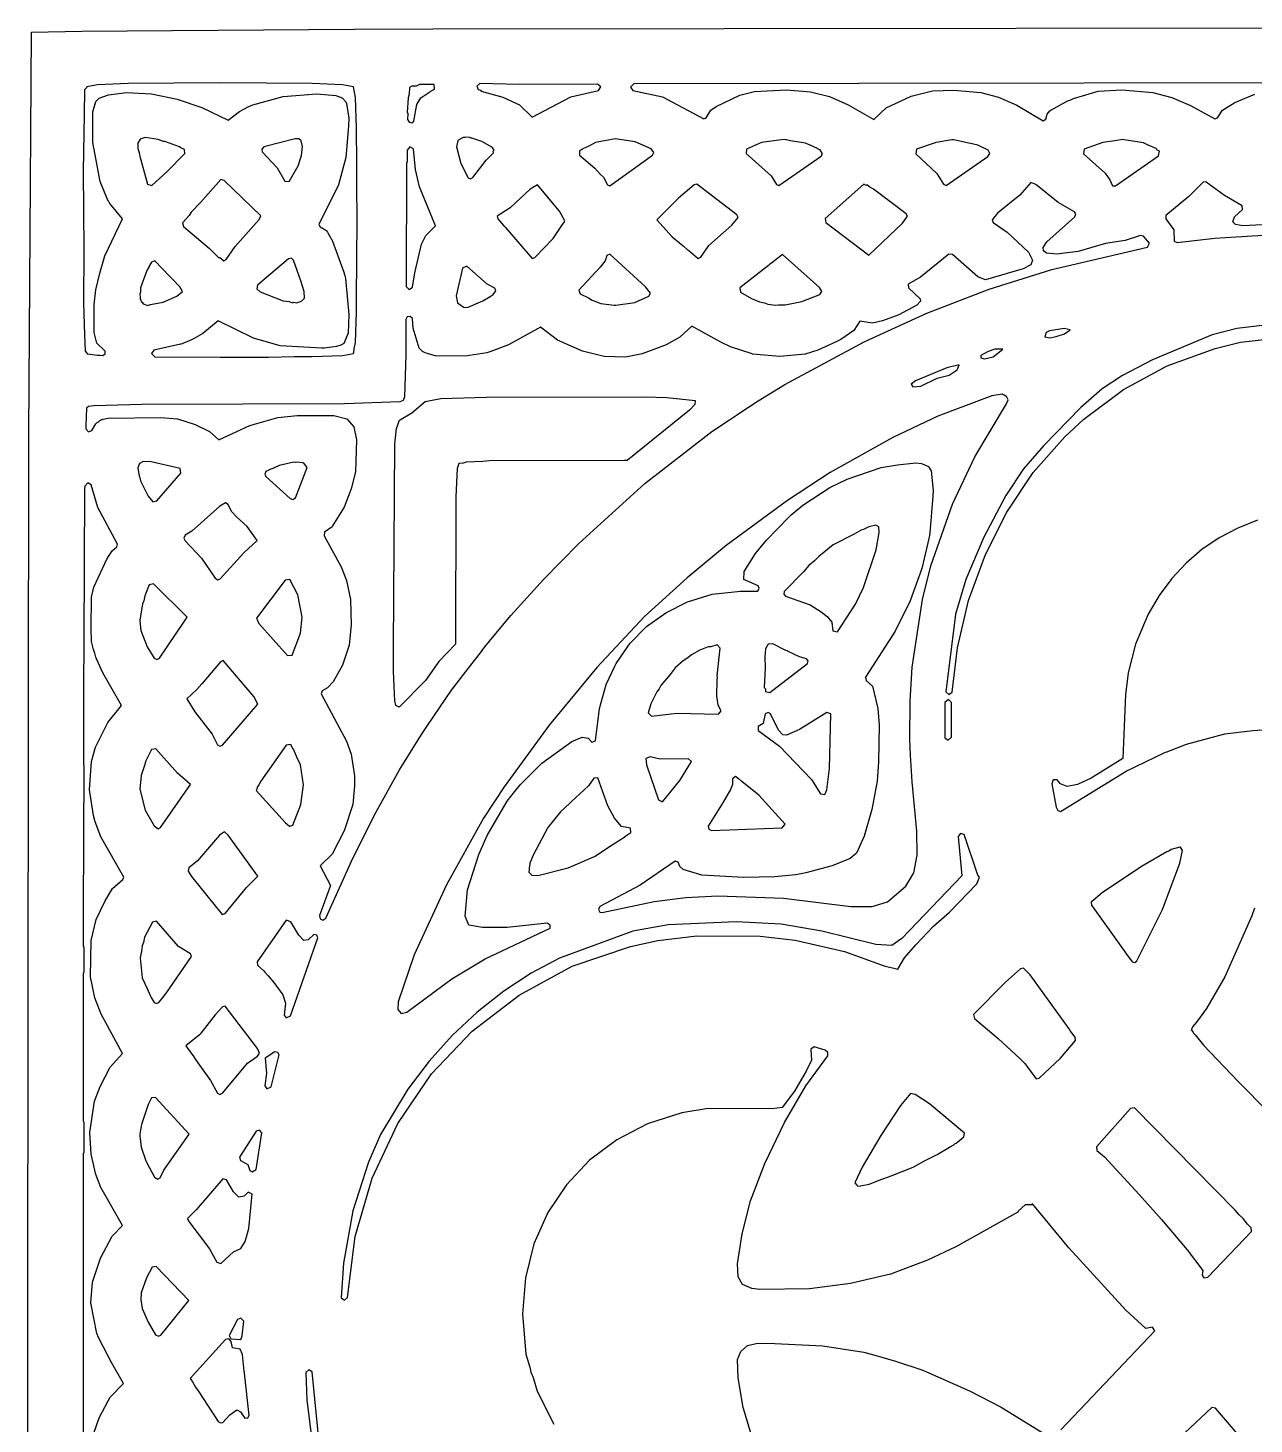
# Model space of a CAD drawing. Header units: millimetres. Extents: x 0 to 300, y 0 to 300.
# Drawn here: x 0.3 to 143.6, y 136.5 to 299.6 of the extents above; entities that cross this region are included whole.
import ezdxf

# ---------------------------------------------------------------- set-up
doc = ezdxf.new("R2010")
doc.units = ezdxf.units.MM
doc.layers.add('CUT', color=7, linetype='CONTINUOUS')

msp = doc.modelspace()

# ---------------------------------------------------------------- linework, layer by layer
at = {"layer": 'CUT'}
for points in [[(0.3902, 47.3575), (0.3001, 149.7596), (0.3902, 252.191), (0.7218, 299.1278), (6.5879, 299.2363), (38.4297, 299.4572), (47.5977, 299.4898), (149.7613, 299.6096), (149.9697, 299.6098), (252.3413, 299.5198), (286.1345, 299.3998), (287.974, 299.3658), (293.2528, 299.2493), (294.2211, 299.228), (295.1252, 299.208), (299.2487, 299.117), (299.4898, 286.0445), (299.6098, 252.1922), (299.6999, 149.7), (299.5798, 47.2386)], [(149.9997, 293.188), (71.0972, 293.0644), (70.7097, 292.6706), (70.9923, 292.3005), (74.4358, 291.5735), (79.2651, 288.9985), (79.5532, 289.1017), (80.0869, 289.986), (80.7171, 290.4281), (83.4624, 291.7377), (85.1918, 292.1666), (88.9496, 292.3578), (91.7365, 292.136), (93.9618, 291.5896), (96.1557, 290.6173), (99.1455, 288.9271), (100.59, 290.2808), (103.5171, 291.6392), (105.9853, 292.2563), (108.4897, 292.3469), (111.6365, 292.0757), (113.7177, 291.5272), (115.843, 290.5876), (118.9354, 288.7595), (119.2152, 288.9355), (119.3849, 289.5378), (119.7151, 289.9292), (119.8359, 290.0176), (121.5527, 290.9694), (121.8178, 291.079), (122.0247, 291.1646), (122.1706, 291.2249), (122.4674, 291.3476), (125.3638, 292.2195), (128.1322, 292.3767), (131.739, 292.0765), (133.9379, 291.4695), (136.1291, 290.5284), (138.9946, 288.9804), (139.2991, 289.1148), (139.8568, 289.9993), (141.3009, 290.8881), (143.6516, 291.8828)], [(149.8173, 276.8612), (142.263, 276.5013), (141.397, 276.6376), (141.0868, 276.9607), (141.2829, 277.5314), (142.2044, 278.3733), (142.1608, 278.8309), (140.1126, 280.0099), (137.9754, 281.5942), (137.6462, 281.6428), (135.9491, 279.9206), (133.2398, 277.6988), (133.2536, 277.3027), (134.2023, 275.9962), (134.2474, 274.6794), (134.5729, 274.5194), (138.9913, 275.0586), (144.6241, 275.3901)], [(147.7716, 265.2154), (141.5357, 264.4731), (138.6703, 263.7584), (131.6907, 260.8242), (128.2035, 258.9764), (125.8064, 257.4174), (123.3406, 255.2474), (118.9752, 250.7922), (116.6353, 248.0918), (114.5515, 244.963), (111.988, 240.1041), (109.8941, 235.1705), (108.6667, 231.0899), (107.5443, 222.0296), (107.9066, 221.7302), (108.2932, 221.9973), (108.9216, 227.1585), (110.207, 232.7185), (112.1821, 238.0688), (114.6627, 243.03), (117.766, 247.6458), (121.4452, 251.8128), (123.6738, 253.8898), (128.3255, 257.3711), (133.4249, 260.1195), (139.0031, 262.1506), (141.9633, 262.8739), (145.4145, 263.2939)], [(7.9851, 135.3842), (8.6059, 137.1895), (9.6687, 139.179), (9.916, 139.5951), (11.4838, 141.2177), (10.0933, 143.5691), (8.5987, 146.484), (8.3333, 147.0589), (7.6535, 150.6483), (7.8415, 153.0308), (8.7768, 155.8658), (10.1441, 158.4218), (11.363, 159.6757), (8.8372, 164.1207), (8.2289, 165.6172), (7.6834, 167.9943), (7.5342, 170.5224), (8.0893, 174.2109), (8.7274, 175.9079), (9.9241, 178.1521), (11.3503, 179.7621), (8.8498, 184.3521), (8.116, 186.2596), (7.6232, 188.7341), (7.6836, 192.962), (8.261, 195.4059), (9.324, 197.5991), (10.1975, 199.0601), (11.3877, 200.0841), (11.4941, 200.3627), (8.8037, 205.0966), (8.1589, 206.8406), (7.9646, 207.5641), (7.5033, 210.5847), (7.743, 213.9051), (8.1793, 215.5668), (9.6428, 218.4594), (11.2315, 220.4366), (9.0642, 224.2607), (8.3127, 225.882), (8.2522, 226.0738), (8.1066, 226.5349), (8.0413, 226.7418), (7.9619, 226.9933), (7.7474, 227.928), (7.6834, 229.461), (7.7429, 233.0729), (7.9935, 234.2489), (9.5005, 237.5382), (10.1477, 238.5003), (10.6988, 238.9598), (10.775, 239.2766), (8.4614, 243.5622), (7.6738, 246.2309), (7.3122, 246.4569), (6.9308, 246.0695), (6.9291, 245.7179), (6.9291, 245.7177), (6.84, 228.0243), (6.84, 228.0235), (6.812, 222.4478), (6.8127, 218.62), (6.7979, 213.516), (6.8137, 213.4982), (6.8146, 209.023), (6.788, 208.9961), (6.7601, 192.2856), (6.8178, 192.2224), (6.8184, 189.2274), (6.7527, 189.1626), (6.7407, 171.8501), (6.8218, 171.7617), (6.8225, 168.1477), (6.7358, 168.0623), (6.7371, 133.1572)], [(143.9778, 242.0775), (141.6664, 241.1567), (139.4947, 240.0233), (137.4751, 238.6536), (135.6367, 237.0501), (133.9403, 235.2604), (132.457, 233.269), (131.1801, 231.0961), (129.6961, 227.5884), (128.8415, 224.2306), (128.5421, 221.7265), (128.2437, 214.2436), (124.5428, 211.9483), (122.9483, 211.2005), (121.7333, 210.9622), (120.9505, 211.2619), (120.539, 211.7431), (120.0753, 211.7409), (119.9287, 211.2589), (120.4375, 208.5621), (120.6166, 208.17), (120.9288, 208.0482), (128.6305, 212.7642), (133.1536, 214.925), (133.3484, 215.0035), (133.4224, 215.0333), (133.5548, 215.0866), (133.8753, 215.2158), (135.6886, 215.8987), (140.1605, 217.1052), (143.4256, 217.5265), (145.147, 217.6127)], [(143.6244, 196.737), (143.3205, 195.837), (140.1674, 188.7199), (137.9971, 185.0097), (136.8569, 183.4357), (136.368, 182.8833), (136.2976, 182.6636), (136.2152, 182.5499), (136.4374, 182.271), (136.5047, 182.1588), (136.6812, 181.9648), (137.6666, 180.7275), (141.6882, 176.4955), (148.8536, 169.2401)], [(120.9972, 135.7866), (131.9779, 147.3687), (131.7081, 147.7741), (130.9276, 147.6481), (128.598, 149.767), (121.9027, 157.0629), (117.6869, 162.181), (117.4717, 162.0608), (117.4069, 162.0949), (116.8066, 162.0649), (115.9963, 161.3446), (115.9574, 161.215), (108.7051, 157.1644), (105.4171, 155.5965), (101.0713, 153.9982), (96.4237, 152.883), (91.6039, 152.2814), (85.8009, 152.1911), (84.8966, 152.3222), (83.7773, 152.7824), (83.2903, 153.6706), (83.2259, 155.1945), (83.7365, 158.6781), (84.7312, 162.5393), (86.4199, 166.915), (88.7158, 171.7171), (91.1864, 175.9934), (93.7571, 179.5033), (93.7591, 179.8857), (93.4698, 180.1718), (92.1701, 180.5324), (91.7628, 180.2597), (91.8353, 178.9987), (91.2466, 177.703), (89.8774, 175.3596), (88.4447, 173.4604), (87.2687, 173.2898), (79.7933, 173.3504), (76.7143, 172.84), (72.68, 171.5489), (69.11, 169.6888), (65.9274, 167.309), (63.2205, 164.424), (61.038, 161.182), (59.4261, 157.5256), (58.4318, 153.5369), (58.0763, 149.3439), (58.492, 144.6379), (58.9464, 143.1219), (59.0507, 142.5407), (59.3157, 141.8897), (59.7853, 140.3227), (60.6065, 138.7189), (60.6232, 138.6777), (60.6641, 138.6062), (61.7633, 136.4593)], [(85.0928, 134.3941), (83.8859, 138.4141), (83.2843, 141.8786), (83.2233, 143.9985), (83.5888, 144.9534), (84.3581, 145.6567), (85.3895, 145.8891), (86.7621, 145.918), (93.1837, 145.6162), (97.9626, 144.865), (99.8069, 144.355), (101.6811, 143.8182), (104.8521, 142.7604), (104.9558, 142.7183), (110.3289, 140.343), (114.0055, 138.4438), (120.0107, 134.746)]]:
    msp.add_lwpolyline(points, dxfattribs=at)
for points in [[(7.8948, 289.8197), (8.2161, 291.0006), (8.6129, 291.3964), (9.6999, 291.8056), (11.8096, 292.0465), (14.7461, 291.8929), (17.7499, 291.2921), (20.6261, 290.2949), (23.708, 288.843), (25.0197, 289.8311), (26.0292, 290.3693), (26.5917, 290.6042), (30.115, 291.5914), (34.0443, 291.8965), (36.2739, 291.716), (37.0229, 291.4379), (37.4318, 290.9535), (37.5419, 290.7604), (37.7786, 289.0509), (37.7612, 288.187), (37.4487, 284.4653), (36.6013, 281.291), (34.2732, 276.6465), (34.4289, 276.3478), (35.1003, 275.9877), (35.1425, 275.932), (35.1714, 275.8938), (35.2931, 275.733), (35.3501, 275.6577), (35.6693, 275.1023), (35.7299, 274.9789), (35.749, 274.9402), (35.7571, 274.9236), (35.8685, 274.697), (37.2049, 271.0872), (37.2419, 270.9567), (37.2646, 270.877), (37.3201, 270.6811), (37.4161, 270.3429), (37.8142, 266.1344), (37.722, 263.9558), (37.227, 262.7435), (36.8419, 262.5252), (36.3598, 262.3669), (34.9421, 262.1959), (34.6591, 262.1973), (29.776, 262.463), (26.6542, 263.3745), (22.5352, 265.3978), (20.7291, 263.8902), (19.6624, 263.2673), (19.4058, 263.1623), (18.396, 262.7492), (18.1949, 262.6669), (18.133, 262.6416), (15.0144, 261.9481), (14.7413, 261.5766), (15.1261, 261.187), (22.7508, 261.1344), (24.6379, 261.1502), (28.4157, 261.1344), (31.4253, 261.2071), (33.4925, 261.2245), (37.0618, 261.3435), (38.3317, 261.5782), (38.3407, 261.6268), (38.3789, 261.6353), (38.4267, 262.0918), (38.5665, 262.8482), (38.6855, 266.4175), (38.6897, 266.9255), (38.6954, 266.9314), (38.6988, 268.0043), (38.7756, 277.1591), (38.741, 281.2844), (38.7456, 282.7385), (38.7203, 283.7555), (38.6855, 287.9049), (38.5665, 291.4742), (38.3317, 292.7441), (37.0618, 292.9789), (33.4925, 293.0979), (22.7508, 293.188), (12.005, 293.0979), (8.4358, 292.9789), (7.1658, 292.7441), (7.1393, 292.6005), (6.9007, 292.3619), (6.8906, 289.5355), (6.7519, 282.8904), (6.8342, 273.6858), (6.812, 267.4414), (6.9229, 263.7616), (6.9311, 262.8482), (6.9535, 262.747), (6.9808, 261.8404), (7.215, 261.5669), (7.2229, 261.5311), (7.519, 261.5003), (8.3825, 261.3733), (8.6875, 261.3789), (9.0688, 261.3392), (9.3056, 261.5212), (9.332, 261.8539), (8.3428, 262.7692), (8.0465, 264.0078), (8.0431, 267.2848), (8.2401, 269.0024), (8.6911, 270.9359), (9.2875, 272.9742), (11.3449, 277.2978), (9.8849, 279.0792), (9.7806, 279.2598), (9.7681, 279.2815), (9.68, 279.4341), (9.6039, 279.5658), (8.7378, 281.6799), (7.8953, 286.2239)], [(45.7499, 290.6736), (46.1987, 291.4495), (47.2637, 292.1378), (47.2829, 292.1888), (47.7956, 292.4569), (47.783, 293.013), (46.0674, 292.9835), (45.6446, 292.8128), (45.1525, 292.8046), (44.8745, 292.6355), (44.8295, 291.8576), (44.7188, 291.441), (44.6243, 289.7077), (44.6992, 289.6048), (44.6589, 288.9077), (44.8294, 288.5793), (45.1612, 288.5286), (45.3929, 288.7199)], [(57.7141, 292.9922), (53.0856, 293.1228), (52.7364, 292.8201), (52.9223, 292.3969), (53.1895, 292.3239), (53.2497, 292.2244), (55.7838, 291.5201), (57.7476, 290.6138), (59.2103, 289.1682), (63.7166, 291.5471), (66.9851, 292.2916), (67.2239, 292.7276), (66.8395, 293.043)], [(13.392, 284.6194), (14.2586, 281.344), (14.7969, 281.2023), (16.5355, 282.7995), (18.6286, 284.9244), (18.5954, 285.4216), (18.1764, 285.58), (17.9973, 285.7067), (16.2802, 286.3196), (16.1574, 286.3432), (15.5124, 286.5871), (13.9867, 286.7913), (13.4093, 286.5999), (13.1474, 286.1606), (13.1488, 285.5385), (13.2807, 285.0398), (13.3229, 284.7923)], [(30.309, 281.709), (30.8213, 281.6555), (31.8774, 283.4906), (32.2609, 284.6882), (32.3808, 285.7386), (32.2216, 286.4103), (31.9687, 286.632), (31.5253, 286.6678), (27.8645, 285.7201), (27.6257, 285.4502), (27.6872, 285.1293), (29.4074, 283.2784)], [(44.5972, 285.3434), (44.5944, 283.9306), (44.5325, 283.8705), (44.4861, 269.3979), (44.8408, 269.0465), (45.2378, 269.2962), (45.5034, 270.9968), (46.2946, 274.3595), (46.8057, 275.3716), (47.9088, 276.4674), (46.045, 281.041), (45.59, 283.0771), (45.3567, 285.4649), (44.9065, 285.7245)], [(51.3112, 286.7866), (51.1414, 286.7969), (50.5278, 286.4611), (50.3691, 285.7265), (50.8769, 283.7751), (51.725, 282.1086), (51.9931, 281.9896), (52.2947, 282.1181), (53.8609, 284.1392), (54.6878, 285.0226), (54.6758, 285.1909), (54.765, 285.306), (54.6552, 285.4805), (54.6525, 285.5178), (54.6229, 285.5317), (54.5687, 285.6179), (53.3456, 286.3416), (52.1677, 286.7347), (52.0488, 286.7419), (51.9255, 286.7999), (51.396, 286.8271)], [(65.1115, 285.4234), (64.7601, 285.237), (64.7533, 284.7358), (66.5403, 283.2118), (67.1437, 282.5227), (67.5265, 282.1978), (67.5449, 282.178), (68.0119, 281.2816), (68.2767, 281.1514), (73.2812, 284.7531), (73.4244, 285.0469), (73.1191, 285.4737), (71.2639, 286.2878), (68.9028, 286.6443), (66.6065, 286.2163), (65.8329, 285.806), (65.129, 285.4756)], [(88.6114, 286.5537), (86.0125, 286.2317), (84.2557, 285.452), (84.2233, 284.9237), (87.1403, 282.3334), (87.7663, 281.3192), (88.0283, 281.1815), (92.9889, 284.6239), (93.1459, 284.9109), (92.8625, 285.3456), (92.5733, 285.4801), (92.5547, 285.5091), (91.6242, 285.934), (91.5723, 285.9455), (91.1574, 286.1384), (89.4019, 286.4248), (88.9465, 286.5253), (88.8505, 286.5147)], [(106.3737, 286.2083), (106.3128, 286.1984), (104.1243, 285.44), (104.0539, 284.8944), (106.5054, 282.5969), (107.2939, 281.3324), (107.5884, 281.1769), (112.4623, 284.5943), (112.6906, 284.9416), (112.4819, 285.3122), (111.2884, 285.9005), (110.7751, 286.019), (110.6381, 286.0774), (110.0386, 286.1891), (108.4712, 286.551), (108.271, 286.5183), (108.2332, 286.5253), (106.4369, 286.2384)], [(126.1679, 282.6526), (126.718, 281.8758), (127.0155, 281.162), (127.3876, 281.1762), (132.3995, 284.6805), (132.5079, 285.2115), (132.2137, 285.3685), (132.1255, 285.5259), (131.2056, 285.9063), (130.6632, 286.1956), (128.4054, 286.5246), (128.4041, 286.5245), (128.2431, 286.5534), (127.3104, 286.3972), (125.8994, 286.233), (123.715, 285.4238), (123.6436, 284.8829)], [(38.4626, 211.2835), (38.4625, 211.2784), (38.4597, 211.0318), (38.2565, 208.8552), (37.2605, 205.7778), (35.8385, 203.0512), (34.443, 201.6854), (35.6525, 199.3867), (34.372, 195.8741), (34.4379, 195.5091), (34.7636, 195.351), (35.0976, 195.5619), (38.2837, 202.6668), (40.9352, 207.9094), (43.7314, 212.8995), (46.3049, 217.0486), (46.9745, 218.082), (49.8051, 222.219), (51.2171, 224.0887), (53.2946, 226.7539), (53.4559, 226.9608), (53.7442, 227.3307), (54.2334, 227.9582), (56.708, 230.9527), (60.526, 235.1621), (64.6541, 239.3506), (72.3809, 246.385), (80.2127, 252.4368), (82.256, 253.7987), (83.2033, 254.43), (83.3646, 254.5375), (85.6223, 256.0422), (88.7364, 257.9583), (97.9917, 262.916), (105.3262, 266.2823), (112.6295, 269.0771), (119.9399, 271.3929), (131.0953, 273.9706), (131.34, 274.4719), (130.6418, 275.2714), (130.2782, 275.3579), (128.5106, 274.7623), (126.2074, 274.4033), (123.0174, 273.5019), (120.5272, 273.1716), (119.3179, 273.2857), (118.9631, 273.551), (118.9379, 273.9403), (119.3457, 274.6224), (119.3475, 274.6241), (122.6263, 277.5307), (122.7349, 277.8779), (122.5752, 278.1262), (120.6794, 279.2092), (118.0497, 281.3022), (117.4866, 281.5485), (116.1803, 280.0799), (113.5981, 277.9498), (113.1378, 277.3921), (113.1372, 277.3916), (113.1372, 277.3914), (112.9469, 277.1608), (113.0673, 276.8836), (114.7247, 275.7277), (117.2095, 273.3913), (117.6678, 272.4803), (117.4929, 271.9442), (116.601, 271.4697), (112.189, 270.1709), (111.2996, 270.5175), (108.3095, 273.1195), (107.9176, 273.1878), (104.5736, 270.4855), (103.1516, 269.6831), (103.1731, 269.2494), (104.5418, 267.9444), (104.5706, 267.6774), (104.1598, 267.1974), (102.0722, 266.0781), (100.14, 265.3728), (98.9699, 265.0967), (97.4904, 265.3421), (96.7826, 264.2541), (95.2732, 263.1888), (94.7497, 262.9195), (92.6067, 261.9612), (91.1138, 261.5032), (88.1626, 261.2254), (84.9444, 261.5033), (84.919, 261.5087), (82.3935, 262.3504), (81.2519, 262.8997), (77.8586, 264.7522), (76.4893, 263.4682), (74.8657, 262.5598), (72.07, 261.5076), (70.1398, 261.1375), (67.6397, 261.1984), (65.0844, 261.8379), (62.1615, 263.1189), (60.1735, 264.6472), (56.4695, 262.5949), (54.3989, 261.78), (53.9335, 261.6567), (51.4034, 261.2564), (47.8695, 261.2848), (46.7196, 261.6429), (46.4072, 261.7823), (46.0121, 262.1844), (45.3141, 264.5334), (45.2208, 265.67), (44.9796, 265.9062), (44.6129, 265.8428), (44.4651, 265.5393), (44.4447, 261.3953), (44.2967, 256.4974), (44.1453, 256.0648), (43.7657, 255.9243), (37.2723, 255.6729), (13.6229, 255.6128), (8.0141, 255.464), (8.013, 255.464), (7.3748, 255.3841), (7.1815, 255.2086), (7.1502, 255.199), (7.1495, 255.1795), (7.134, 255.1654), (7.0682, 253.1564), (7.0747, 253.146), (7.0605, 252.7616), (7.3746, 252.4105), (7.7556, 252.553), (8.2403, 253.3598), (8.3942, 253.487), (8.4589, 253.5404), (8.5753, 253.6365), (8.6954, 253.7358), (8.9497, 253.8364), (8.9764, 253.8431), (8.9991, 253.8488), (9.1031, 253.8751), (9.6691, 254.018), (15.7771, 254.0806), (17.7941, 253.9109), (19.8406, 253.2648), (21.5216, 252.4395), (22.6233, 251.479), (24.1894, 252.2194), (26.2354, 253.1563), (29.4816, 254.0757), (31.7551, 254.3196), (35.9779, 254.3192), (36.0329, 254.3162), (37.5547, 253.9356), (38.3679, 252.9919), (38.7099, 251.4873), (38.5884, 247.7276), (38.078, 245.7459), (37.245, 243.6205), (35.9055, 241.4076), (35.8412, 241.3172), (34.9577, 240.6711), (34.911, 240.2505), (36.9179, 236.6266), (37.5337, 235.0255), (37.9965, 232.8037), (38.0846, 229.8664), (37.8366, 227.4637), (37.0488, 225.1615), (35.9634, 223.2129), (35.2934, 222.4819), (34.6768, 222.1512), (34.5546, 221.8048), (37.5365, 216.2644), (38.0517, 214.7418), (38.473, 212.2015), (38.4656, 211.552)], [(18.4608, 276.419), (21.5196, 273.8179), (22.5666, 272.796), (22.7215, 272.796), (23.1746, 272.4106), (23.4435, 272.5362), (24.5163, 274.0632), (27.3246, 277.2323), (27.5013, 277.6635), (23.2223, 281.7646), (22.8538, 281.9116), (20.4793, 279.2198), (19.3588, 278.0977), (19.126, 277.6857), (18.3742, 276.8334)], [(57.324, 279.2056), (57.3207, 279.2031), (57.3142, 279.1963), (56.6596, 278.5777), (55.1387, 277.6224), (55.1981, 277.2978), (55.8992, 276.4942), (55.9383, 276.4389), (56.0858, 276.2803), (59.2257, 272.6814), (59.5319, 272.7942), (61.68, 275.0002), (62.6771, 276.5106), (62.9984, 276.9425), (62.9827, 276.9735), (63.0324, 277.0488), (62.4199, 278.1965), (59.8379, 281.2876), (58.9731, 280.764)], [(76.2982, 279.7248), (73.7834, 277.1826), (75.5729, 275.2051), (76.8668, 274.1278), (77.366, 273.6769), (77.5205, 273.5835), (78.6127, 272.6741), (78.9152, 272.8116), (79.8668, 274.1915), (82.5522, 276.5768), (83.2748, 277.4688), (83.1191, 277.7724), (78.4574, 281.347), (78.1294, 281.2878)], [(102.9237, 277.903), (99.1075, 280.7644), (98.6638, 280.9945), (98.3202, 281.2708), (98.248, 281.2102), (97.9876, 281.3452), (93.4329, 277.3255), (93.5139, 276.8581), (98.5567, 273.0417), (102.4706, 276.8081), (103.0583, 277.6024)], [(27.0524, 269.113), (27.4515, 268.7751), (30.1072, 267.7271), (30.8187, 267.6244), (31.1988, 267.5014), (31.3626, 267.5459), (31.6749, 267.5008), (32.2793, 267.6691), (32.5994, 268.038), (32.565, 268.8082), (32.1869, 270.0617), (31.3346, 272.4799), (31.0789, 272.691), (30.7533, 272.6287), (27.1418, 269.5448)], [(64.6824, 268.975), (64.8209, 268.5212), (65.7961, 268.0732), (66.2444, 267.8033), (67.2423, 267.4252), (68.7969, 267.1982), (68.8956, 267.2147), (68.9783, 267.199), (71.1977, 267.5219), (72.8613, 268.2704), (73.0424, 268.6004), (72.463, 269.3474), (68.2834, 273.19), (67.9452, 273.0293), (67.7378, 272.3741), (67.1799, 271.6573)], [(86.8309, 271.8502), (83.4818, 269.2338), (83.5571, 268.7367), (84.8316, 267.98), (85.7767, 267.6006), (86.3748, 267.4969), (86.7363, 267.3398), (87.6459, 267.2281), (87.9812, 267.2577), (88.7882, 267.261), (90.7201, 267.6383), (92.8469, 268.4766), (93.069, 268.8142), (92.7896, 269.278), (88.4592, 273.1223), (87.1684, 272.114), (87.005, 272.0064)], [(14.1843, 271.2664), (13.4718, 269.2523), (13.4509, 268.7166), (13.3839, 268.5153), (13.4308, 268.2044), (13.4198, 267.9233), (13.4897, 267.8145), (13.5157, 267.6418), (13.6546, 267.5573), (13.7636, 267.3875), (14.2035, 267.2217), (14.2057, 267.2221), (14.2572, 267.1907), (14.622, 267.3011), (16.085, 267.5788), (17.6881, 268.2649), (18.344, 268.8082), (18.0324, 269.3663), (17.1824, 270.252), (16.9688, 270.4884), (16.841, 270.6077), (15.1357, 272.3845), (14.7521, 272.2543), (14.5244, 271.8582), (14.4675, 271.7733), (14.4562, 271.7396)], [(50.3319, 268.2874), (50.5018, 267.4884), (51.2538, 266.9287), (51.7404, 266.9717), (53.4625, 267.7247), (54.1173, 268.1252), (54.1705, 268.1516), (54.1808, 268.164), (54.6468, 268.449), (54.9709, 268.8845), (54.8447, 269.1955), (53.9677, 269.6849), (51.5796, 271.7542), (51.0772, 271.5338)], [(119.1176, 263.5057), (119.7178, 263.3856), (120.4381, 263.5657), (121.4285, 263.8658), (122.0588, 264.346), (121.3685, 264.4961), (119.6578, 264.196), (119.2676, 264.0159)], [(113.0851, 261.1647), (114.1956, 262.0651), (113.2652, 262.0651), (112.4849, 261.795), (111.6446, 261.3448), (111.6446, 261.0747), (112.0647, 260.9547)], [(104.0215, 258.3736), (103.4813, 257.9835), (103.6914, 257.6833), (104.6217, 257.7434), (106.5425, 258.6737), (107.9231, 259.0339), (108.8834, 259.6641), (109.1235, 260.2344), (107.653, 259.8742)], [(50.2597, 227.6096), (48.323, 225.5773), (46.7405, 223.3664), (43.6877, 220.2301), (43.2837, 220.4413), (43.157, 220.9755), (43.0272, 224.4103), (43.0248, 225.3499), (43.0236, 225.8172), (43.022, 226.4461), (43.0202, 227.1577), (43.1573, 250.9597), (43.3466, 252.7936), (43.7197, 253.7684), (45.1524, 254.6251), (46.6991, 255.9518), (48.5603, 256.3022), (53.8734, 256.4525), (72.4497, 256.4817), (74.9523, 256.4221), (78.2769, 256.0823), (78.2091, 255.6225), (77.5916, 254.9382), (70.3142, 249.0714), (69.9657, 249.0483), (54.2448, 249.0102), (53.4384, 248.9452), (51.4891, 248.8632), (51.1707, 248.7623), (50.6445, 248.7198), (50.4467, 248.1242), (50.2995, 244.8257)], [(57.8319, 211.1453), (57.8745, 211.1964), (57.8907, 211.2158), (57.8962, 211.2224), (60.3478, 213.6732), (63.8664, 216.2295), (65.0745, 216.7465), (65.7508, 216.6088), (66.189, 216.1653), (66.6234, 216.3108), (67.0814, 220.0894), (67.8709, 222.8825), (68.8747, 225.0189), (69.0361, 225.3314), (70.378, 227.3071), (70.6531, 227.7029), (72.5752, 229.6785), (74.8322, 231.2723), (77.3829, 232.5475), (80.2578, 233.4319), (83.5584, 233.7921), (85.5806, 233.8023), (85.747, 234.1255), (85.6045, 234.4227), (83.9434, 235.1564), (83.9736, 236.0927), (85.3152, 238.189), (85.8491, 238.8591), (86.6125, 239.7606), (89.1763, 242.4081), (89.4828, 242.7052), (90.8245, 243.8525), (94.0044, 245.9153), (96.0287, 246.8668), (99.9903, 248.2475), (101.9028, 248.572), (104.0446, 248.7795), (104.7243, 248.726), (105.5053, 248.3476), (105.556, 248.2897), (105.8178, 247.8513), (106.0713, 245.5526), (106.05, 244.9023), (105.6629, 240.5916), (105.5856, 240.1077), (104.7283, 236.4214), (103.3991, 232.68), (101.6487, 229.1213), (98.1589, 223.7283), (98.2408, 223.3711), (98.9921, 222.6808), (99.6045, 220.0638), (99.7595, 218.1241), (99.6994, 213.8311), (99.5154, 211.6038), (98.9115, 208.2876), (98.0042, 205.1455), (97.1082, 203.1791), (96.39, 202.5378), (94.2604, 201.6879), (91.1769, 200.8875), (90.0051, 200.635), (87.5425, 200.3906), (83.9316, 200.3309), (79.0334, 200.6061), (76.8495, 201.2577), (76.4723, 201.6011), (76.2729, 202.124), (75.9251, 202.2407), (71.8336, 199.4285), (67.1398, 196.9341), (66.9641, 196.5794), (67.1245, 196.2921), (67.4107, 196.2228), (73.4807, 197.5381), (77.1852, 197.989), (80.9201, 198.199), (88.6019, 197.9289), (96.4618, 196.9393), (98.9496, 196.9357), (100.7392, 197.5032), (102.8746, 199.2999), (103.7925, 200.8832), (104.2028, 202.9495), (104.1728, 205.7356), (103.6029, 211.4957), (103.4234, 214.609), (103.3341, 216.4785), (103.3707, 220.9203), (103.6042, 224.9134), (104.8346, 232.8058), (105.8044, 236.7446), (108.3286, 243.9558), (110.9229, 249.4751), (114.6491, 255.7003), (114.8151, 256.1641), (114.6869, 256.4677), (114.689, 256.4803), (114.679, 256.4864), (114.6651, 256.5195), (114.3608, 256.6822), (114.2001, 256.7811), (114.1817, 256.778), (114.1181, 256.812), (112.9107, 256.6042), (106.6325, 254.2224), (101.3488, 251.7306), (94.0536, 247.6645), (89.0387, 244.3912), (81.8861, 239.1241), (77.3259, 235.344), (72.3492, 230.8164), (66.7576, 224.8658), (61.184, 218.1241), (55.9395, 210.9322), (53.5349, 207.2652), (49.1988, 199.4898), (45.4258, 191.2862), (43.567, 185.7919), (43.5124, 184.9015), (43.9292, 184.4418), (44.5634, 184.6131), (49.8172, 188.4957), (53.7332, 190.8461), (61.3085, 194.4), (61.3215, 194.7665), (60.9863, 194.9846), (56.3012, 194.4782), (53.3956, 194.4797), (51.8324, 194.7683), (51.3807, 195.8075), (51.6619, 198.8981), (52.9806, 203.0337), (53.9591, 205.236), (56.3016, 209.2604), (57.1706, 210.3532)], [(18.1532, 247.5708), (18.0822, 248.1233), (14.7066, 248.9164), (14.7005, 248.9164), (14.6899, 248.9192), (13.7776, 248.9522), (13.3304, 248.7285), (13.1483, 248.189), (13.2947, 247.2448), (13.3724, 247.0622), (13.456, 246.6717), (14.3652, 244.8733), (14.889, 244.2435), (15.3438, 244.3327)], [(28.4332, 247.9192), (28.0871, 247.7641), (27.9744, 247.4825), (28.1052, 247.194), (30.952, 244.6042), (31.2689, 244.5022), (31.5674, 244.7156), (32.9359, 248.2398), (32.5293, 248.7541), (32.4717, 248.7591), (32.4527, 248.8037), (31.6826, 248.8578), (31.5764, 248.8379), (31.3682, 248.8562), (29.6722, 248.4746), (28.9156, 248.1354), (28.4575, 247.9631)], [(19.4427, 240.7851), (18.6872, 240.3218), (18.5298, 240.0001), (18.6754, 239.6772), (20.5716, 237.6463), (22.1851, 235.2911), (22.4805, 235.124), (22.7673, 235.2245), (25.5286, 238.2797), (27.0686, 239.7019), (25.9084, 241.352), (24.656, 242.4792), (24.1733, 243.0257), (24.0699, 243.1048), (23.711, 243.933), (23.3982, 244.1166), (22.7118, 243.7274)], [(97.9431, 240.9967), (97.6644, 240.9154), (96.8579, 240.4532), (94.4047, 239.2244), (92.6953, 237.8377), (92.2073, 237.344), (91.5611, 236.7919), (90.9113, 236.033), (88.6533, 233.7488), (88.609, 233.46), (88.8105, 233.203), (91.6948, 232.1917), (92.9894, 231.3842), (93.6884, 230.8349), (94.2164, 230.1619), (94.3397, 229.1542), (94.8732, 229.0379), (96.9847, 232.2569), (97.9217, 234.2204), (99.4025, 238.632), (99.7588, 240.6432), (99.7082, 241.3279), (99.3571, 241.5013), (98.5556, 241.3035)], [(30.8859, 235.14), (30.3372, 235.086), (26.9907, 230.6401), (27.2728, 230.022), (30.6153, 226.2874), (31.172, 226.2943), (32.1485, 228.8666), (32.353, 230.7353), (31.8331, 233.3672)], [(18.8873, 230.7409), (14.9659, 234.6534), (14.4567, 234.5224), (13.9479, 233.2268), (13.8356, 232.678), (13.7029, 232.31), (13.3586, 230.4044), (13.3652, 230.379), (13.3567, 230.3377), (13.5057, 229.2012), (14.2246, 227.2747), (15.0471, 225.9705), (15.3766, 225.8093), (15.6722, 225.9619), (18.5844, 230.2907), (18.7437, 230.5116), (18.7374, 230.5181)], [(75.9127, 224.8352), (75.3236, 224.0556), (74.2637, 222.7641), (74.07, 222.3964), (73.7922, 222.0286), (73.0712, 220.6164), (72.7855, 219.5732), (73.1558, 219.1902), (76.1084, 219.5376), (80.9922, 219.4342), (81.301, 219.8188), (80.9536, 220.4628), (80.7925, 221.5557), (80.8345, 223.4457), (80.8525, 223.7208), (80.8449, 223.9114), (80.8525, 224.255), (81.1853, 227.1412), (80.8137, 227.5326), (80.0942, 227.2939), (79.7805, 227.2958), (78.7904, 226.8989), (77.8274, 226.3408), (77.4038, 225.9942), (76.8583, 225.6573)], [(91.3979, 225.3293), (91.4459, 225.6564), (91.2593, 225.886), (90.4597, 226.0996), (89.1188, 226.7542), (89.0551, 226.8009), (88.8719, 226.8747), (87.3479, 227.6187), (86.7744, 227.5856), (86.4986, 227.0689), (86.4035, 226.1146), (86.4247, 224.7967), (86.3401, 222.5379), (86.4638, 222.3612), (86.4686, 222.0684), (87.0037, 221.9553)], [(26.6831, 221.4648), (23.1232, 225.6708), (22.8075, 225.5461), (20.6232, 222.9608), (20.0275, 222.2959), (18.8515, 221.2175), (19.7887, 219.6732), (21.8161, 217.0682), (22.4519, 215.854), (22.7354, 215.6854), (23.0466, 215.7948), (27.1816, 220.5674)], [(107.8761, 221.116), (107.4448, 220.7795), (107.4443, 216.6436), (107.8381, 216.3867), (108.1981, 216.7344), (108.2188, 220.765)], [(88.5151, 217.0191), (87.9949, 217.5303), (87.0717, 219.4394), (86.7807, 219.6076), (86.442, 219.4573), (86.2086, 218.3201), (85.6348, 217.9762), (85.6226, 217.5194), (88.1124, 215.6656), (91.8654, 211.7929), (92.9109, 210.1161), (93.403, 210.049), (93.6434, 210.5879), (93.9692, 213.0836), (94.105, 219.4658), (93.6263, 219.6099), (90.4466, 217.6191), (88.9464, 216.9573)], [(14.0839, 213.9818), (13.9525, 213.5773), (13.9485, 213.5685), (13.9418, 213.5445), (13.5272, 212.2676), (13.3867, 210.6358), (14.003, 208.2066), (15.0432, 206.3561), (15.5054, 206.0165), (15.8078, 206.1652), (19.2771, 211.1871), (17.7715, 212.5139), (15.2434, 215.3721), (14.7463, 215.2919)], [(26.9618, 210.4802), (30.3914, 206.7014), (30.8667, 206.3216), (31.2489, 206.4282), (32.1863, 208.8455), (32.5024, 211.1489), (32.1582, 213.51), (31.7199, 214.4067), (31.3302, 215.3164), (31.2492, 215.3696), (31.0105, 215.8579), (30.4716, 215.7811), (27.5229, 211.5997), (27.2931, 211.1412), (27.04, 210.8037), (27.0925, 210.741)], [(77.481, 214.1826), (74.1617, 214.1679), (73.0107, 214.4201), (72.4954, 214.2465), (72.5674, 213.4802), (73.9769, 209.4023), (74.4427, 209.176), (76.4851, 211.6543), (77.825, 213.8833)], [(80.1704, 205.817), (88.4193, 206.1529), (88.7838, 206.5647), (85.696, 209.9558), (83.7278, 211.5397), (83.3379, 211.8898), (83.3109, 211.8752), (82.9894, 212.134), (82.6378, 211.8795), (82.612, 211.2184), (82.3855, 210.6233), (81.5452, 209.1244), (79.7881, 206.3339), (79.8429, 205.9746)], [(63.7906, 209.1818), (63.7594, 209.1778), (63.589, 208.9931), (62.5251, 207.9979), (61.0477, 206.1682), (59.3473, 202.9514), (58.9556, 202.0058), (58.8948, 201.5636), (58.8695, 201.5072), (58.8547, 201.2723), (58.8084, 200.9361), (59.168, 200.6209), (59.8717, 200.5775), (63.4196, 201.4641), (66.4854, 202.7766), (68.5499, 204.1346), (70.0531, 205.0976), (70.0552, 205.1247), (70.7499, 205.5816), (70.697, 206.1011), (69.6365, 206.2754), (68.8423, 207.2541), (68.0501, 208.7215), (66.9041, 211.9706), (66.4145, 211.9424), (65.784, 211.0466)], [(25.8278, 199.1726), (27.1523, 200.4983), (23.7158, 205.2909), (23.2527, 205.6738), (22.667, 205.2941), (20.1194, 202.2973), (19.1029, 201.448), (19.0369, 201.0818), (19.3937, 200.4603), (22.9878, 195.9937), (23.3375, 196.1199)], [(100.348, 189.9912), (101.9495, 189.6335), (102.7324, 190.9267), (104.0398, 192.4506), (106.1039, 194.6395), (106.1223, 194.628), (107.9831, 196.2786), (111.1644, 199.61), (111.4645, 200.3603), (111.2929, 200.6177), (109.6791, 205.3461), (109.2726, 205.4907), (108.9782, 205.1338), (109.4194, 200.5168), (102.4023, 193.2224), (101.2218, 192.3937), (99.3801, 192.5033), (93.0773, 194.064), (88.2924, 194.8703), (83.0622, 195.1384), (75.1038, 194.8084), (70.9944, 194.0622), (62.4131, 190.9035), (59.0946, 189.1549), (55.9011, 187.0639), (52.7955, 184.6134), (49.8687, 181.8639), (47.1721, 178.871), (44.7019, 175.5881), (41.4851, 170.3166), (40.0796, 167.0854), (38.2552, 161.3989), (37.1546, 155.2699), (36.8931, 151.2093), (37.298, 150.9301), (37.6469, 151.2327), (38.5401, 158.3857), (40.5225, 165.2074), (43.5153, 171.5924), (47.4518, 177.3707), (52.2006, 182.3886), (57.6994, 186.5966), (63.9015, 189.9578), (70.692, 192.2725), (73.8905, 192.975), (78.4608, 193.5162), (85.8371, 193.4572), (89.9298, 193.0024), (95.6952, 191.6812)], [(128.0046, 192.3086), (128.3709, 191.7646), (128.5546, 191.5401), (129.3242, 190.4646), (129.6153, 190.4078), (129.8816, 190.605), (132.8532, 196.6083), (134.8792, 201.9987), (135.1951, 203.5013), (134.9724, 203.8683), (134.908, 203.8468), (134.8976, 203.8591), (133.8614, 203.6112), (133.6067, 203.412), (133.3577, 203.3288), (130.4014, 201.6278), (125.8264, 198.5489), (124.5428, 197.461), (124.5854, 197.0868)], [(19.4305, 191.0972), (19.2927, 191.3945), (17.901, 192.2771), (15.3319, 195.2112), (14.8428, 195.1066), (13.9195, 193.3697), (13.7884, 192.7373), (13.6438, 192.3574), (13.5792, 191.7283), (13.4146, 190.9345), (13.6553, 188.6021), (14.2016, 187.4228), (14.6328, 186.4533), (14.6689, 186.4141), (14.7123, 186.3202), (15.0644, 185.739), (15.3317, 185.6181), (15.6343, 185.7446), (16.4809, 186.8507)], [(30.2221, 184.2629), (30.4636, 183.9451), (30.9695, 184.1589), (34.1655, 193.2637), (34.0437, 193.5789), (33.7213, 193.6802), (33.0359, 193.0414), (32.5459, 192.9776), (31.9454, 193.6008), (31.0278, 195.15), (30.4804, 195.3645), (27.066, 190.4846), (27.128, 190.0979), (27.8507, 189.422), (27.9865, 189.2671), (28.0211, 189.2276), (28.3711, 188.8286), (29.0414, 188.0644), (30.0876, 186.6304), (30.4009, 185.6557)], [(116.2644, 189.6434), (114.5242, 188.087), (110.7927, 184.3331), (110.899, 183.8453), (113.6515, 181.5133), (116.2252, 179.1384), (116.7647, 178.577), (118.1195, 176.8006), (118.4657, 176.8927), (120.9408, 179.2215), (122.7099, 181.2828), (122.6826, 181.3337), (122.6849, 181.336), (122.6571, 181.6773), (122.1311, 182.3616), (121.9688, 182.664), (117.3954, 188.9413), (116.6436, 189.7339)], [(23.0859, 175.157), (25.9722, 178.6396), (27.1309, 179.451), (27.3482, 179.8202), (27.1111, 180.3679), (23.3629, 185.2901), (23.0501, 185.2064), (22.1702, 184.271), (20.5106, 182.1399), (20.4792, 182.1026), (20.4541, 182.0727), (20.4123, 182.0231), (20.3322, 181.9279), (18.7642, 180.6768), (19.6742, 179.3881), (19.8656, 179.0731), (20.3627, 178.4131), (21.6441, 176.5985), (22.4431, 175.1406), (22.7076, 174.9871)], [(29.6498, 179.599), (29.4941, 179.8966), (29.1648, 179.9625), (28.0073, 179.2019), (28.1806, 177.4692), (27.9728, 175.9706), (28.2294, 175.6173), (28.7303, 175.8567)], [(16.1624, 166.1277), (19.1417, 170.3441), (15.2158, 174.6222), (14.7578, 174.5866), (14.3529, 173.824), (13.5633, 171.4844), (13.4295, 170.6102), (13.3576, 170.2831), (13.3684, 170.2109), (13.3572, 170.1377), (13.5346, 168.8158), (14.0261, 167.3443), (14.0829, 167.2351), (14.1105, 167.1503), (14.4776, 166.4765), (15.0784, 165.3216), (15.4727, 165.0845), (15.7638, 165.2422)], [(108.482, 169.1032), (108.6444, 169.2286), (108.7657, 169.3019), (108.9411, 169.4576), (109.6681, 170.0189), (109.7402, 170.47), (105.6513, 173.882), (103.9628, 174.989), (103.4295, 175.0964), (102.2347, 173.6977), (99.9362, 170.1747), (97.7562, 166.4719), (96.9104, 164.6537), (97.1386, 164.3957), (97.1508, 164.3605), (97.1728, 164.357), (97.261, 164.2573), (97.5232, 164.3025), (97.5942, 164.2914), (97.7602, 164.3434), (98.5786, 164.4845), (100.0832, 165.0699), (100.3243, 165.1454), (101.1565, 165.4876), (103.7137, 166.4826), (105.0603, 167.2227), (106.5253, 167.9478), (107.9856, 168.8303)], [(125.1673, 168.8532), (125.1935, 168.427), (126.0903, 167.6932), (130.1347, 163.2828), (132.7331, 160.3677), (135.7576, 156.8241), (137.5685, 154.4099), (137.4908, 153.8528), (137.7032, 153.5588), (138.1553, 153.6359), (143.2643, 158.9503), (143.2254, 159.3781), (142.8141, 159.8314), (142.2927, 160.4703), (141.8414, 160.9035), (141.3524, 161.4425), (129.6075, 173.4068), (129.1398, 173.3448)], [(26.4832, 165.9213), (26.9541, 166.2048), (27.642, 170.481), (27.3623, 170.8044), (26.9796, 170.7043), (25.0161, 167.6687), (25.142, 167.2549), (25.9957, 166.7963), (26.2435, 166.0973)], [(23.0776, 165.1015), (19.9659, 161.5071), (18.9617, 160.4939), (19.0984, 160.1461), (21.5338, 156.9416), (22.3903, 155.362), (22.8298, 155.2196), (24.3089, 156.5936), (25.18, 156.9918), (25.6765, 157.7983), (26.1106, 159.3047), (26.4914, 163.3275), (26.022, 163.5657), (25.5617, 163.0885), (24.9595, 162.9615), (24.3092, 163.6078), (23.5049, 165.007)], [(13.6325, 149.9838), (14.3495, 148.3603), (15.2208, 146.8891), (15.5431, 146.7157), (15.844, 146.8558), (19.1038, 150.8828), (15.2919, 154.8861), (14.8102, 154.7949), (14.1496, 153.5518), (13.5366, 151.8108), (13.4747, 150.9636)], [(25.3364, 146.7603), (25.513, 148.4855), (25.1882, 148.8537), (24.7955, 148.6791), (23.8162, 146.8203), (24.0013, 146.4292), (25.1729, 146.3597)], [(25.6062, 142.4209), (25.6021, 142.5285), (25.5829, 142.6282), (25.3612, 144.5961), (25.0966, 145.1981), (24.2066, 145.367), (24.0391, 146.1079), (23.7767, 146.4161), (23.3824, 146.3249), (19.254, 141.8061), (19.5098, 141.4114), (19.8761, 140.7651), (20.1983, 140.3486), (22.5193, 136.7663), (22.7959, 136.5876), (23.0814, 136.6608), (23.8785, 137.559), (24.712, 138.1089), (25.1564, 137.8937), (25.626, 137.139), (25.9937, 137.1745), (26.1648, 137.4626)], [(32.7771, 142.4908), (32.8917, 139.3096), (33.6747, 133.0145), (34.0747, 132.6803), (34.4496, 133.0811), (33.5228, 142.5627), (33.1229, 142.8081)], [(128.2241, 127.4461), (130.5803, 124.6306), (131.3497, 123.1785), (131.7939, 123.0502), (142.2255, 132.6186), (142.9381, 133.3413), (142.9743, 133.7064), (139.0669, 138.3055), (138.6473, 138.3895), (134.8416, 134.8451), (129.2292, 128.9254), (129.0629, 128.8796), (128.1752, 127.9949), (128.1912, 127.8305), (128.1816, 127.8204)]]:
    msp.add_lwpolyline(points, close=True, dxfattribs=at)

doc.saveas('drawing.dxf')
